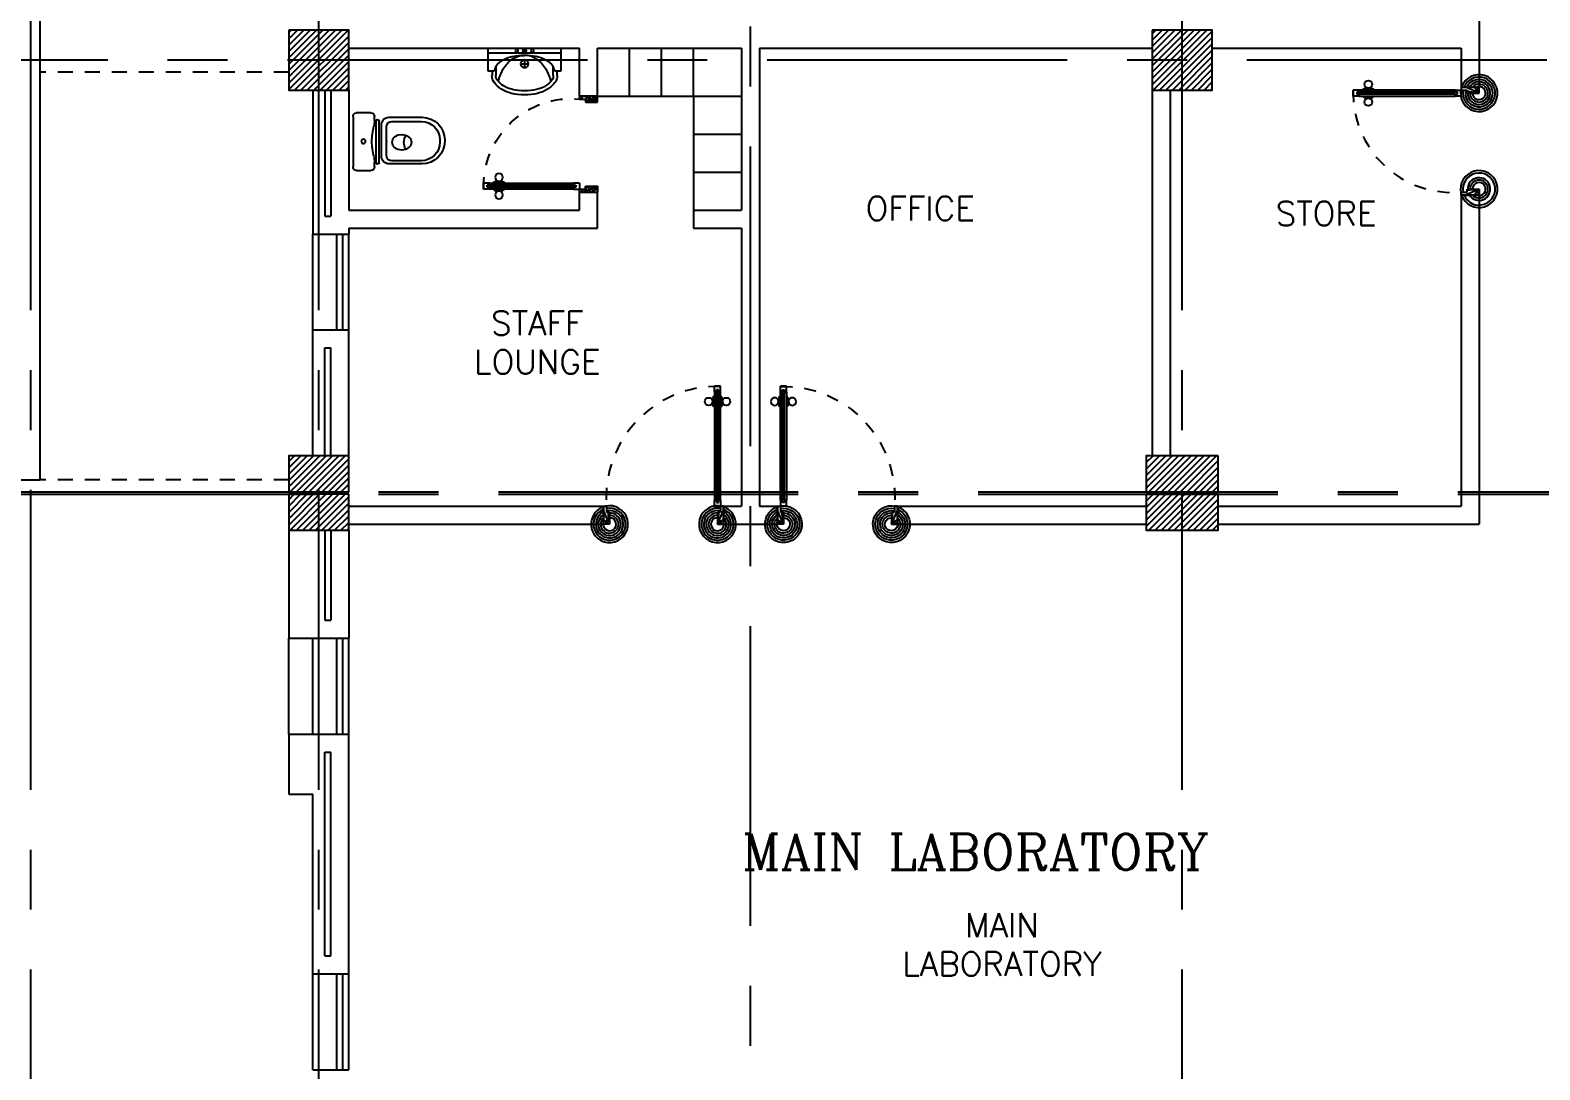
# Model space of a CAD drawing. Extents: x 417819.9 to 417911.9, y 43448 to 43539.2.
# Drawn here: x 417829.05 to 417841.64, y 43489.67 to 43498.34 of the extents above; entities that cross this region are included whole.
import ezdxf
from ezdxf.enums import TextEntityAlignment as Align

# ---------------------------------------------------------------- set-up
doc = ezdxf.new("R2010")
doc.units = 0
doc.header["$MEASUREMENT"] = 0
doc.header["$PDMODE"] = 3
doc.header["$PDSIZE"] = 0.1
for name, pattern in [('CENTERX2', [4, 2.5, -0.5, 0.5, -0.5]), ('HIDDEN', [0.375, 0.25, -0.125]), ('HIDDEN2', [0.1875, 0.125, -0.0625])]:
    doc.linetypes.add(name, pattern=pattern)
doc.layers.get('0').update_dxf_attribs({"linetype": 'CONTINUOUS'})
doc.layers.get('DEFPOINTS').update_dxf_attribs({"linetype": 'CONTINUOUS'})
for name, color, linetype in [('AX-DIM', 4, 'CONTINUOUS'), ('AXES', 11, 'CENTERX2'), ('COL', 2, 'CONTINUOUS'), ('DOOR', 4, 'CONTINUOUS'), ('HAT', 8, 'CONTINUOUS'), ('HIDDEN', 9, 'HIDDEN2'), ('INSUL', 7, 'CONTINUOUS'), ('Locker', 7, 'CONTINUOUS'), ('RM-NAME', 2, 'CONTINUOUS'), ('SUNI-FUR', 3, 'CONTINUOUS'), ('WALL', 2, 'CONTINUOUS'), ('WIN', 5, 'CONTINUOUS')]:
    doc.layers.add(name, color=color, linetype=linetype)
doc.styles.add('ROMANC', font='romanc', dxfattribs={"height": 0.1})
doc.styles.add('ROMANS', font='ROMANS.shx', dxfattribs={"width": 0.6})
doc.dimstyles.new('STANDARD in', dxfattribs={"dimtxt": 0.2, "dimasz": 0.1, "dimexe": 0.07, "dimexo": 0.05, "dimgap": 0.1, "dimtad": 1, "dimdec": 0, "dimlfac": 1000, "dimzin": 0, "dimdsep": 46, "dimtxsty": 'ROMANS', "dimblk": 'ARCHTICK', "dimcen": 0.05, "dimdle": 0.05, "dimclrd": 4, "dimclre": 4, "dimclrt": 2, "dimadec": 0, "dimazin": 0, "dimtfac": 1, "dimtdec": 0, "dimtmove": 2, "dimatfit": 3, "dimfxl": 0, "dimtolj": 1, "dimtzin": 0, "dimarcsym": 0})
pattern_1 = [(45, (417480.111385, 43455.963322), (-0.0265165043, 0.0265165043), [])]

# ---------------------------------------------------------------- blocks, each defined once
blk = doc.blocks.new('RM1')
at = {"layer": 'RM-NAME', "style": 'ROMANS'}
for tag, p in [('ROOMNAME1', (0, 324)), ('ROOMNAME2', (0, 0))]:
    blk.add_attdef(tag, text='', height=200, dxfattribs=at).set_placement(p, align=Align.MIDDLE)
blk = doc.blocks.new('_ARCHTICK')
at = {"color": 0, "linetype": 'ByBlock', "const_width": 0.15}
blk.add_lwpolyline([(-0.5, -0.5), (0.5, 0.5)], dxfattribs=at)
blk = doc.blocks.new('*D870')
at = {"layer": 'AX-DIM', "color": 4, "lineweight": -2}
for p, q in [((417821.305, 43466.574), (417821.305, 43525.994)), ((417831.157, 43525.944), (417821.235, 43525.944)), ((417831.157, 43466.624), (417821.235, 43466.624))]:
    blk.add_line(p, q, dxfattribs=at)
at = {"layer": 'DEFPOINTS', "color": 0}
for p in [(417821.305, 43525.944), (417831.207, 43525.944), (417831.207, 43466.624)]:
    blk.add_point(p, dxfattribs=at)
at = {"layer": 'AX-DIM', "color": 4, "lineweight": -2, "xscale": 0.1, "yscale": 0.1, "zscale": 0.1}
for p, rotation in [((417821.305, 43525.944), 90), ((417821.305, 43466.624), 270)]:
    blk.add_blockref('_ARCHTICK', p, dxfattribs=dict(at, rotation=rotation))
at = {"layer": 'AX-DIM', "color": 2, "insert": (417821.105, 43496.284), "char_height": 0.2, "attachment_point": 5, "rotation": 90, "style": 'ROMANS'}
blk.add_mtext('\\A1;59320', dxfattribs=at)
blk = doc.blocks.new('A$C24ED45A6')
at = {"layer": 'DOOR', "color": 0, "linetype": 'ByBlock'}
for p, q in [((925, 1100), (925, 1150)), ((925, 1150), (975, 1150)), ((975, 1150), (925, 1150)), ((975, 1100), (975, 1150)), ((909, 1055), (909, 990)), ((918, 1055), (909, 1055)), ((918, 978), (918, 1068)), ((925, 1068), (918, 1068)), ((918, 1055), (918, 990)), ((942, 1100), (925, 1100)), ((942, 1100), (942, 1120)), ((958, 1120), (942, 1120)), ((958, 1100), (958, 1120)), ((975, 1100), (958, 1100)), ((975, 1068), (982, 1068)), ((982, 978), (982, 1068)), ((982, 1055), (982, 990)), ((982, 1055), (991, 1055)), ((991, 1055), (991, 990)), ((918, 990), (909, 990)), ((925, 978), (918, 978)), ((975, 978), (982, 978)), ((982, 990), (991, 990)), ((0, 0), (0, 150)), ((0, 150), (25, 150)), ((25, 150), (25, 100)), ((925, 150), (925, 200)), ((925, 200), (942, 200)), ((925, 150), (975, 150)), ((942, 200), (942, 180)), ((942, 180), (958, 180)), ((958, 180), (958, 200)), ((958, 200), (975, 200)), ((975, 200), (975, 150)), ((1000, 150), (975, 150)), ((975, 150), (975, 100)), ((1000, 150), (1000, 0)), ((50, 0), (0, 0)), ((25, 100), (50, 100)), ((50, 100), (50, 0)), ((975, 100), (950, 100)), ((950, 100), (950, 0)), ((950, 0), (1000, 0))]:
    blk.add_line(p, q, dxfattribs=at)
at = {"layer": 'DOOR', "linetype": 'ByBlock'}
for p, q in [((925, 1100), (925, 200)), ((942, 200), (942, 1100)), ((958, 200), (958, 1100)), ((975, 200), (975, 1100))]:
    blk.add_line(p, q, dxfattribs=at)
at = {"layer": 'DOOR', "color": 9, "linetype": 'ByBlock'}
for p, q in [((50, 0), (0, 114)), ((50, 0), (0, 40)), ((50, 0), (37, 100)), ((950, 0), (1000, 114)), ((950, 0), (963, 100)), ((950, 0), (1000, 40))]:
    blk.add_line(p, q, dxfattribs=at)
at = {"layer": 'DOOR', "color": 0, "linetype": 'ByBlock'}
for centre in [(876, 1023), (1024, 1023)]:
    blk.add_circle(centre, 32.4, dxfattribs=at)
at = {"layer": 'DOOR', "linetype": 'HIDDEN', "ltscale": 0.5}
blk.add_arc((950, 222), 928, 88.456, 184.4816, dxfattribs=at)
at = {"layer": 'DOOR', "color": 9, "linetype": 'ByBlock'}
for centre, radius, start, end in [((50, 0), 154, 103.7142, 108.8947), ((50, 0), 134, 100.72, 111.8402), ((950, 0), 134, 68.1598, 79.28), ((950, 0), 154, 71.1053, 76.2858), ((50, 0), 114, 102.6226, 115.9162), ((50, 0), 94.4, 90, 121.9818), ((50, 0), 74.4, 90, 132.2236), ((50, 0), 54.4, 90, 156.7926), ((50, 0), 34.4, 90, 180), ((50, 0), 14.4, 90, 180), ((950, 0), 94.4, 58.0182, 90), ((950, 0), 74.4, 47.7764, 90), ((950, 0), 54.4, 23.2074, 90), ((950, 0), 34.4, 0, 90), ((950, 0), 14.4, 0, 90), ((950, 0), 114, 64.0838, 77.3774)]:
    blk.add_arc(centre, radius, start, end, dxfattribs=at)
at = {"layer": 'WALL'}
blk.add_line((1000, 0), (1000, 150), dxfattribs=at)
blk = doc.blocks.new('*X778')
at = {"color": 0}
for p, q in [((24139, 41905), (24635, 42401)), ((24139, 41958), (24582, 42401)), ((24139, 42011), (24529, 42401)), ((24139, 42064), (24476, 42401)), ((24139, 42117), (24423, 42401)), ((24139, 42170), (24370, 42401)), ((24139, 42223), (24317, 42401)), ((24139, 42277), (24264, 42401)), ((24139, 42330), (24211, 42401)), ((24139, 42383), (24158, 42401)), ((24188, 41901), (24639, 42352)), ((24241, 41901), (24639, 42299)), ((24294, 41901), (24639, 42246)), ((24347, 41901), (24639, 42193)), ((24400, 41901), (24639, 42140)), ((24453, 41901), (24639, 42087)), ((24506, 41901), (24639, 42034)), ((24559, 41901), (24639, 41981)), ((24612, 41901), (24639, 41928))]:
    blk.add_line(p, q, dxfattribs=at)
blk = doc.blocks.new('COL50')
at = {"layer": 'COL'}
blk.add_lwpolyline([(-250, 250), (-250, -250), (250, -250), (250, 250)], close=True, dxfattribs=at)
blk = doc.blocks.new('*X777')
at = {"color": 0}
for p, q in [((31339, 41946), (31794, 42401)), ((31339, 41999), (31741, 42401)), ((31339, 42052), (31688, 42401)), ((31339, 42105), (31635, 42401)), ((31339, 42158), (31582, 42401)), ((31339, 42211), (31529, 42401)), ((31339, 42264), (31476, 42401)), ((31339, 42317), (31423, 42401)), ((31339, 42370), (31370, 42401)), ((31347, 41901), (31839, 42393)), ((31400, 41901), (31839, 42340)), ((31453, 41901), (31839, 42287)), ((31507, 41901), (31839, 42234)), ((31560, 41901), (31839, 42181)), ((31613, 41901), (31839, 42128)), ((31666, 41901), (31839, 42075)), ((31719, 41901), (31839, 42022)), ((31772, 41901), (31839, 41969)), ((31825, 41901), (31839, 41915))]:
    blk.add_line(p, q, dxfattribs=at)
blk = doc.blocks.new('DOOR90')
at = {"layer": 'DOOR', "color": 7, "linetype": 'ByBlock'}
for p, q in [((-150, 0), (0, 0)), ((-150, 0), (-150, -25)), ((0, -50), (-114, 0)), ((0, -50), (-40, 0)), ((0, -50), (0, 0)), ((-1000, -25), (-1050, -25)), ((-1050, -75), (-1050, -25)), ((-1050, -25), (-1050, -75)), ((-1000, -75), (-1050, -75)), ((-1000, -42), (-1020, -42)), ((-1020, -42), (-1020, -58)), ((-1000, -58), (-1020, -58)), ((-1000, -25), (-1000, -42)), ((-1000, -58), (-1000, -75)), ((-878, -18), (-968, -18)), ((-968, -25), (-968, -18)), ((-968, -75), (-968, -82)), ((-878, -82), (-968, -82)), ((-955, -9), (-890, -9)), ((-955, -18), (-955, -9)), ((-955, -18), (-890, -18)), ((-955, -82), (-890, -82)), ((-955, -82), (-955, -91)), ((-955, -91), (-890, -91)), ((-890, -18), (-890, -9)), ((-890, -82), (-890, -91)), ((-878, -25), (-878, -18)), ((-878, -75), (-878, -82)), ((-200, -25), (-150, -25)), ((-200, -42), (-200, -25)), ((-180, -42), (-200, -42)), ((-200, -58), (-180, -58)), ((-200, -75), (-200, -58)), ((-150, -75), (-200, -75)), ((-180, -58), (-180, -42)), ((-150, -25), (-100, -25)), ((-150, -75), (-150, -25)), ((-100, -25), (-100, -50)), ((0, -50), (-100, -37)), ((-100, -50), (0, -50)), ((-150, -875), (-100, -875)), ((-150, -900), (-150, -875)), ((0, -850), (-114, -900)), ((-100, -875), (-100, -850)), ((0, -850), (-100, -863)), ((-100, -850), (0, -850)), ((0, -850), (-40, -900)), ((0, -850), (0, -900)), ((-150, -900), (0, -900)), ((0, -900), (-150, -900))]:
    blk.add_line(p, q, dxfattribs=at)
at = {"layer": 'DOOR', "linetype": 'ByBlock'}
for p, q in [((-200, -25), (-1000, -25)), ((-200, -42), (-1000, -42)), ((-200, -58), (-1000, -58)), ((-1000, -75), (-200, -75))]:
    blk.add_line(p, q, dxfattribs=at)
at = {"layer": 'DOOR', "color": 7, "linetype": 'ByBlock'}
for centre in [(-923, 24), (-923, -124)]:
    blk.add_circle(centre, 32.4, dxfattribs=at)
for centre, radius, start, end in [((0, -50), 154, 161.1053, 166.2858), ((0, -50), 94.4, 148.0182, 180), ((0, -50), 134, 158.1598, 169.28), ((0, -50), 114, 154.0838, 167.3774), ((0, -50), 74.4, 137.7764, 180), ((0, -50), 54.4, 113.2074, 180), ((0, -50), 34.4, 90, 180), ((0, -50), 14.4, 90, 180), ((0, -850), 134, 190.72, 201.8402), ((0, -850), 94.4, 180, 211.9818), ((0, -850), 74.4, 180, 222.2236), ((0, -850), 54.4, 180, 246.7926), ((0, -850), 34.4, 180, 270), ((0, -850), 14.4, 180, 270), ((0, -850), 154, 193.7142, 198.8947)]:
    blk.add_arc(centre, radius, start, end, dxfattribs=at)
at = {"layer": 'DOOR', "linetype": 'HIDDEN', "ltscale": 0.5}
blk.add_arc((-222, -50), 828, 178.2701, 275.003, dxfattribs=at)
blk = doc.blocks.new('A$C3CD36B94')
at = {"layer": 'DOOR', "color": 0, "linetype": 'ByBlock'}
for p, q in [((106, 950), (56, 950)), ((56, 800), (56, 950)), ((106, 850), (106, 950)), ((806, 950), (856, 950)), ((806, 850), (806, 950)), ((856, 800), (856, 950)), ((856, 950), (856, 800)), ((56, 800), (81, 800)), ((81, 850), (106, 850)), ((81, 800), (81, 850)), ((131, 800), (81, 800)), ((81, 750), (81, 800)), ((114, 770), (98, 770)), ((98, 770), (98, 750)), ((114, 750), (114, 770)), ((131, 800), (131, 750)), ((831, 850), (806, 850)), ((831, 800), (831, 850)), ((856, 800), (831, 800)), ((98, 750), (81, 750)), ((131, 750), (114, 750)), ((65, 95), (65, 160)), ((74, 160), (65, 160)), ((74, 173), (74, 83)), ((81, 173), (74, 173)), ((74, 95), (74, 160)), ((131, 173), (138, 173)), ((138, 173), (138, 83)), ((138, 95), (138, 160)), ((138, 160), (147, 160)), ((147, 95), (147, 160)), ((74, 95), (65, 95)), ((81, 83), (74, 83)), ((81, 50), (81, 0)), ((81, 50), (98, 50)), ((131, 0), (81, 0)), ((81, 0), (131, 0)), ((98, 50), (98, 30)), ((98, 30), (114, 30)), ((114, 50), (114, 30)), ((114, 50), (131, 50)), ((131, 83), (138, 83)), ((131, 50), (131, 0)), ((138, 95), (147, 95))]:
    blk.add_line(p, q, dxfattribs=at)
at = {"layer": 'DOOR', "color": 9, "linetype": 'ByBlock'}
for p, q in [((106, 950), (56, 910)), ((106, 950), (56, 837)), ((106, 950), (93, 850)), ((806, 950), (819, 850)), ((806, 950), (856, 837)), ((806, 950), (856, 910))]:
    blk.add_line(p, q, dxfattribs=at)
at = {"layer": 'DOOR', "linetype": 'ByBlock'}
for p, q in [((81, 750), (81, 50)), ((98, 750), (98, 50)), ((114, 750), (114, 50)), ((131, 50), (131, 750))]:
    blk.add_line(p, q, dxfattribs=at)
at = {"layer": 'DOOR', "color": 0, "linetype": 'ByBlock'}
for centre in [(32, 128), (179, 128)]:
    blk.add_circle(centre, 32.4, dxfattribs=at)
at = {"layer": 'DOOR', "color": 9, "linetype": 'ByBlock'}
for centre, radius, start, end in [((106, 950), 54.4, 203.2074, 270), ((106, 950), 74.4, 227.7764, 270), ((106, 950), 34.4, 180, 270), ((106, 950), 14.4, 180, 270), ((806, 950), 34.4, 270, 0), ((806, 950), 14.4, 270, 0), ((806, 950), 54.4, 270, 336.7926), ((806, 950), 74.4, 270, 312.2236), ((106, 950), 94.4, 238.0182, 270), ((106, 950), 114, 244.0838, 257.3774), ((106, 950), 134, 248.1598, 259.28), ((106, 950), 154, 251.1053, 256.2858), ((806, 950), 94.4, 270, 301.9818), ((806, 950), 134, 280.72, 291.8402), ((806, 950), 154, 283.7142, 288.8947)]:
    blk.add_arc(centre, radius, start, end, dxfattribs=at)
at = {"layer": 'DOOR', "linetype": 'HIDDEN', "ltscale": 0.5}
blk.add_arc((106, 729), 729, 268.0335, 5.6617, dxfattribs=at)
blk = doc.blocks.new('2')
at = {"layer": 'SUNI-FUR', "linetype": 'Continuous'}
for p, q in [((0.014, 0.765), (0.004, 0.765)), ((0.016, 0.724), (-0.003, 0.724)), ((-0.185, 0.576), (-0.185, 0.3)), ((-0.159, 0.57), (-0.159, 0.32)), ((0.168, 0.32), (0.168, 0.57)), ((0.203, 0.3), (0.203, 0.576)), ((-0.065, 0.438), (-0.07, 0.406)), ((-0.07, 0.406), (-0.065, 0.375)), ((-0.005, 0.487), (-0.029, 0.481)), ((0.019, 0.481), (-0.005, 0.487)), ((0.06, 0.406), (0.055, 0.438)), ((0.057, 0.377), (0.06, 0.406)), ((-0.113, 0.279), (0.008, 0.279)), ((-0.029, 0.331), (-0.005, 0.326)), ((-0.005, 0.326), (0.019, 0.331)), ((0.001, 0.279), (0.123, 0.279)), ((0.008, 0.279), (0.001, 0.279)), ((-0.241, 0.03), (-0.241, 0.15)), ((-0.211, 0.18), (-0.17, 0.18)), ((-0.186, 0.199), (-0.186, 0.208)), ((-0.176, 0.218), (0.172, 0.218)), ((0.172, 0.189), (-0.176, 0.189)), ((-0.122, 0.237), (0.009, 0.237)), ((0.009, 0.237), (0.14, 0.237)), ((0.174, 0.18), (0.211, 0.18)), ((0.174, 0.18), (0.174, 0.18)), ((0.182, 0.208), (0.182, 0.199)), ((0.241, 0.15), (0.241, 0.03)), ((0.211, 0), (-0.211, 0))]:
    blk.add_line(p, q, dxfattribs=at)
blk.add_circle((0.002, 0.087), 0.0184, dxfattribs=at)
for centre, radius, start, end in [((0.004, 0.576), 0.189, 90, 180), ((0.014, 0.576), 0.189, 0, 90), ((-0.005, 0.57), 0.154, 90, 180), ((0.014, 0.57), 0.154, 0, 90), ((0.013, 0.412), 0.082, 141.0758, 161.504), ((-0.007, 0.537), 0.112, 239.4234, 302.9162), ((0.002, 0.421), 0.0682, 117.1532, 141.0758), ((-0.012, 0.421), 0.0682, 38.9242, 62.8468), ((-0.023, 0.412), 0.082, 18.496, 38.9242), ((-0.122, 0.3), 0.063, 180, 270), ((-0.116, 0.322), 0.0432, 183.5129, 273.5129), ((0.013, 0.401), 0.082, 198.496, 218.9242), ((0.002, 0.392), 0.0682, 218.9242, 242.8468), ((-0.012, 0.392), 0.0682, 297.1532, 321.0758), ((-0.029, 0.406), 0.0901, 321.0758, 341.504), ((0.125, 0.322), 0.0432, 266.4871, 356.4871), ((0.14, 0.3), 0.063, 270, 0), ((-0.211, 0.15), 0.03, 90, 180), ((-0.176, 0.208), 0.01, 90, 180), ((-0.176, 0.199), 0.01, 180, 270), ((-0.201, -0.252), 0.433, 79.7535, 85.8109), ((0.075, 1.126), 0.973, 258.1938, 265.7347), ((-0.07, 1.126), 0.973, 274.2653, 281.8062), ((0.206, -0.252), 0.433, 94.1891, 100.2465), ((0.172, 0.208), 0.01, 0, 90), ((0.172, 0.199), 0.01, 270, 0), ((0.211, 0.15), 0.03, 0, 90), ((-0.211, 0.03), 0.03, 180, 270), ((0.211, 0.03), 0.03, 270, 0)]:
    blk.add_arc(centre, radius, start, end, dxfattribs=at)
blk = doc.blocks.new('3')
at = {"layer": 'SUNI-FUR', "linetype": 'Continuous'}
for p, q in [((-0.304, 0), (-0.304, -0.192)), ((0.304, 0), (-0.304, 0)), ((0.304, -0.192), (0.304, 0)), ((0.304, -0.039), (-0.304, -0.039)), ((0.016, -0.021), (-0.015, -0.021)), ((0, -0.005), (0, -0.037)), ((0, -0.098), (0, -0.162)), ((-0.304, -0.192), (-0.254, -0.192)), ((-0.271, -0.228), (-0.271, -0.192)), ((-0.254, -0.192), (-0.239, -0.15)), ((-0.239, -0.228), (-0.239, -0.15)), ((0.032, -0.13), (-0.032, -0.13)), ((0.239, -0.15), (0.254, -0.192)), ((0.239, -0.15), (0.239, -0.228)), ((0.254, -0.192), (0.304, -0.192)), ((0.271, -0.192), (0.271, -0.228))]:
    blk.add_line(p, q, dxfattribs=at)
for centre, radius in [((-0.065, -0.021), 0.0124), ((0, -0.13), 0.0325), ((0, -0.021), 0.0155), ((0.065, -0.021), 0.0124)]:
    blk.add_circle(centre, radius, dxfattribs=at)
for centre, radius, start, end in [((-0.085, -0.267), 0.193, 117.0377, 142.6695), ((-0.028, -0.365), 0.307, 103.0865, 118.1878), ((0.054, -0.312), 0.27, 118.7422, 143.0578), ((-0.008, -0.528), 0.47, 89.0532, 100.9895), ((-0.012, -0.189), 0.13, 84.8536, 119.4454), ((0, -0.527), 0.469, 78.0637, 90), ((0.003, -0.228), 0.168, 61.4441, 91.1678), ((-0.04, -0.297), 0.25, 35.9608, 60.2764), ((0.034, -0.367), 0.306, 62.9623, 78.0637), ((0.085, -0.267), 0.193, 37.3305, 62.9623), ((-0.191, -0.235), 0.0807, 174.5539, 214.673), ((-0.187, -0.234), 0.0525, 173.0893, 213.2084), ((0.204, -0.373), 0.433, 163.2739, 167.375), ((0.104, -0.343), 0.328, 144.0392, 163.2739), ((-0.104, -0.343), 0.328, 16.7261, 35.9608), ((-0.204, -0.373), 0.433, 12.7359, 16.7261), ((0.171, -0.228), 0.068, 325.327, 0), ((0.171, -0.228), 0.101, 325.327, 0), ((-0.083, -0.16), 0.212, 214.673, 239.0867), ((-0.083, -0.16), 0.18, 214.673, 239.0867), ((-0.035, -0.081), 0.305, 239.0867, 256.0699), ((-0.035, -0.081), 0.272, 239.0867, 256.0699), ((0, 0.062), 0.452, 256.0699, 270), ((0, 0.062), 0.419, 256.0699, 270), ((0, 0.062), 0.419, 270, 283.9301), ((0, 0.062), 0.452, 270, 283.9301), ((0.035, -0.081), 0.272, 283.9301, 300.9133), ((0.035, -0.081), 0.305, 283.9301, 300.9133), ((0.089, -0.171), 0.167, 300.9133, 325.327), ((0.089, -0.171), 0.2, 300.9133, 325.327)]:
    blk.add_arc(centre, radius, start, end, dxfattribs=at)

msp = doc.modelspace()

# ---------------------------------------------------------------- hatches: boundary and pattern name
at = {"layer": 'HAT'}
h = msp.add_hatch(dxfattribs=at)
h.set_pattern_fill('ANSI31', color=256, scale=0.3, style=0)
h.set_pattern_definition(pattern_1)
h.paths.add_polyline_path([(417831.4566, 43494.7943), (417831.2066, 43494.7943), (417831.2066, 43494.4943), (417831.4566, 43494.4943)])
h.paths.add_polyline_path([(417831.7066, 43494.7943), (417831.4566, 43494.7943), (417831.4566, 43494.4943), (417831.7066, 43494.4943)])
h.paths.add_polyline_path([(417831.4566, 43494.4743), (417831.2066, 43494.4743), (417831.2066, 43494.1743), (417831.4566, 43494.1743)])
h.paths.add_polyline_path([(417831.7066, 43494.4743), (417831.4566, 43494.4743), (417831.4566, 43494.1743), (417831.7066, 43494.1743)])
h = msp.add_hatch(dxfattribs=at)
h.set_pattern_fill('ANSI31', color=256, scale=0.3, style=0)
h.set_pattern_definition(pattern_1)
h.paths.add_polyline_path([(417838.6566, 43494.4943), (417838.6566, 43494.7943), (417838.3566, 43494.7943), (417838.3566, 43494.4943)])
h.paths.add_polyline_path([(417838.9566, 43494.4943), (417838.9566, 43494.7943), (417838.6566, 43494.7943), (417838.6566, 43494.4943)])
h = msp.add_hatch(dxfattribs=at)
h.set_pattern_fill('ANSI31', color=256, scale=0.3, style=0)
h.set_pattern_definition([(45, (417480.111385, 43455.643322), (-0.0265165043, 0.0265165043), [])])
h.paths.add_polyline_path([(417838.6566, 43494.1743), (417838.6566, 43494.4743), (417838.3566, 43494.4743), (417838.3566, 43494.1743)])
h.paths.add_polyline_path([(417838.9566, 43494.1743), (417838.9566, 43494.4743), (417838.6566, 43494.4743), (417838.6566, 43494.1743)])

# ---------------------------------------------------------------- linework, layer by layer
at = {"layer": 'AXES'}
for p, q in [((417829.0566, 43460.01), (417829.0566, 43538.4875)), ((417831.4566, 43460.01), (417831.4566, 43538.4875)), ((417838.6566, 43460.01), (417838.6566, 43538.4875)), ((417835.0566, 43466.8743), (417835.0566, 43525.6943)), ((417889.6966, 43498.0943), (417820.6052, 43498.0943)), ((417820.9552, 43494.4943), (417889.6966, 43494.4943)), ((417820.9552, 43494.4743), (417889.6966, 43494.4743))]:
    msp.add_line(p, q, dxfattribs=at)
at = {"layer": 'COL'}
for points in [[(417831.7066, 43494.7943), (417831.2066, 43494.7943), (417831.2066, 43494.4943), (417831.7066, 43494.4943)], [(417838.9566, 43494.7943), (417838.3566, 43494.7943), (417838.3566, 43494.4943), (417838.9566, 43494.4943)], [(417831.7066, 43494.4743), (417831.2066, 43494.4743), (417831.2066, 43494.1743), (417831.7066, 43494.1743)], [(417838.9566, 43494.4743), (417838.3566, 43494.4743), (417838.3566, 43494.1743), (417838.9566, 43494.1743)]]:
    msp.add_lwpolyline(points, close=True, dxfattribs=at)
at = {"layer": 'HIDDEN'}
for p, q in [((417831.2066, 43497.9943), (417829.1316, 43497.9943)), ((417831.2066, 43494.5943), (417829.1316, 43494.5943))]:
    msp.add_line(p, q, dxfattribs=at)
at = {"layer": 'INSUL'}
for p, q in [((417831.5066, 43497.8443), (417831.5066, 43496.7943)), ((417831.5566, 43497.8443), (417831.5566, 43496.7943)), ((417831.5066, 43496.7943), (417831.5566, 43496.7943)), ((417831.5066, 43494.7943), (417831.5066, 43495.6943)), ((417831.5066, 43495.6943), (417831.5566, 43495.6943)), ((417831.5566, 43494.7943), (417831.5566, 43495.6943)), ((417831.5066, 43494.1743), (417831.5066, 43493.4243)), ((417831.5566, 43494.1743), (417831.5566, 43493.4243)), ((417831.5066, 43493.4243), (417831.5566, 43493.4243)), ((417831.5066, 43490.6243), (417831.5066, 43492.3243)), ((417831.5066, 43492.3243), (417831.5566, 43492.3243)), ((417831.5566, 43490.6243), (417831.5566, 43492.3243)), ((417831.5066, 43490.6243), (417831.5566, 43490.6243))]:
    msp.add_line(p, q, dxfattribs=at)
at = {"layer": 'Locker'}
for p, q in [((417834.0483, 43497.7943), (417834.0483, 43498.1943)), ((417834.315, 43497.7943), (417834.315, 43498.1943)), ((417834.5816, 43497.7943), (417834.5816, 43498.1943)), ((417833.7816, 43497.7943), (417834.5816, 43497.7943)), ((417834.5816, 43497.7943), (417834.5816, 43496.8443)), ((417834.5816, 43497.7943), (417834.9816, 43497.7943)), ((417834.5816, 43497.4777), (417834.9816, 43497.4777)), ((417834.5816, 43497.161), (417834.9816, 43497.161))]:
    msp.add_line(p, q, dxfattribs=at)
at = {"layer": 'WALL'}
for p, q in [((417829.1316, 43500.3699), (417829.1316, 43494.5943)), ((417841.1316, 43499.2193), (417841.1316, 43497.8693)), ((417831.7066, 43498.1943), (417833.6316, 43498.1943)), ((417833.6316, 43497.7943), (417833.6316, 43498.1943)), ((417833.7816, 43498.1943), (417834.9816, 43498.1943)), ((417833.7816, 43497.7943), (417833.7816, 43498.1943)), ((417834.9816, 43498.1943), (417834.9816, 43496.8443)), ((417835.1316, 43498.1943), (417835.1316, 43494.3743)), ((417835.1316, 43498.1943), (417838.4066, 43498.1943)), ((417838.9066, 43498.1943), (417840.9816, 43498.1943)), ((417840.9816, 43498.1943), (417840.9816, 43497.8693)), ((417831.4066, 43497.8443), (417831.4066, 43496.6443)), ((417831.7066, 43497.8443), (417831.7066, 43496.8443)), ((417833.6316, 43497.7943), (417833.7816, 43497.7943)), ((417838.4066, 43497.8443), (417838.4066, 43494.7943)), ((417838.5566, 43497.8443), (417838.5566, 43494.7943)), ((417840.9816, 43497.8693), (417841.1316, 43497.8693)), ((417833.6316, 43496.8443), (417833.6316, 43496.9943)), ((417833.6316, 43496.9943), (417833.7816, 43496.9943)), ((417833.7816, 43496.6943), (417833.7816, 43496.9943)), ((417840.9816, 43496.9693), (417841.1316, 43496.9693)), ((417840.9816, 43496.9693), (417840.9816, 43494.3743)), ((417841.1316, 43496.9693), (417841.1316, 43494.2243)), ((417831.7066, 43496.8443), (417833.6316, 43496.8443)), ((417834.5816, 43496.8443), (417834.5816, 43496.6943)), ((417834.5816, 43496.8443), (417834.9816, 43496.8443)), ((417831.4066, 43496.6443), (417831.7066, 43496.6443)), ((417831.7066, 43496.6943), (417833.7816, 43496.6943)), ((417831.7066, 43496.6943), (417831.7066, 43496.6443)), ((417834.5816, 43496.6943), (417834.9816, 43496.6943)), ((417834.9816, 43496.6943), (417834.9816, 43494.3743)), ((417831.4066, 43494.7943), (417831.4066, 43495.8443)), ((417831.4066, 43495.8443), (417831.7066, 43495.8443)), ((417831.7066, 43494.7943), (417831.7066, 43495.8443)), ((417825.9816, 43494.5943), (417829.1316, 43494.5943)), ((417831.7066, 43494.3743), (417833.8316, 43494.3743)), ((417833.8316, 43494.3743), (417833.8316, 43494.2243)), ((417834.8316, 43494.3743), (417834.8316, 43494.2243)), ((417834.8316, 43494.3743), (417834.9816, 43494.3743)), ((417835.1316, 43494.3743), (417835.2816, 43494.3743)), ((417835.2816, 43494.3743), (417835.2816, 43494.2243)), ((417836.2816, 43494.3743), (417838.3566, 43494.3743)), ((417836.2816, 43494.3743), (417836.2816, 43494.2243)), ((417838.9566, 43494.3743), (417840.9816, 43494.3743)), ((417831.2066, 43494.1743), (417831.2066, 43493.2743)), ((417831.7066, 43494.2243), (417833.8316, 43494.2243)), ((417831.7066, 43494.1743), (417831.7066, 43493.2743)), ((417834.8316, 43494.2243), (417835.2816, 43494.2243)), ((417836.2816, 43494.2243), (417838.3566, 43494.2243)), ((417838.9566, 43494.2243), (417841.1316, 43494.2243)), ((417831.2066, 43493.2743), (417831.7066, 43493.2743)), ((417831.7066, 43490.0743), (417831.7066, 43492.8243)), ((417831.2066, 43492.4743), (417831.7066, 43492.4743)), ((417831.2066, 43492.4743), (417831.2066, 43491.9743)), ((417831.2066, 43491.9743), (417831.4066, 43491.9743)), ((417831.4066, 43490.0743), (417831.4066, 43491.9743)), ((417831.4066, 43490.4743), (417831.7066, 43490.4743)), ((417831.4066, 43489.6743), (417831.7066, 43489.6743))]:
    msp.add_line(p, q, dxfattribs=at)
at = {"layer": 'WIN'}
for p, q in [((417831.4066, 43495.8443), (417831.4066, 43496.6443)), ((417831.6066, 43495.8443), (417831.6066, 43496.6443)), ((417831.6566, 43495.8443), (417831.6566, 43496.6443)), ((417831.7066, 43495.8443), (417831.7066, 43496.6443)), ((417831.2066, 43492.4743), (417831.2066, 43493.2743)), ((417831.4066, 43492.4743), (417831.4066, 43493.2743)), ((417831.6066, 43492.4743), (417831.6066, 43493.2743)), ((417831.6566, 43492.4743), (417831.6566, 43493.2743)), ((417831.7066, 43492.4743), (417831.7066, 43493.2743)), ((417831.4066, 43489.6743), (417831.4066, 43490.4743)), ((417831.6066, 43489.6743), (417831.6066, 43490.4743)), ((417831.6566, 43489.6743), (417831.6566, 43490.4743)), ((417831.7066, 43489.6743), (417831.7066, 43490.4743))]:
    msp.add_line(p, q, dxfattribs=at)

# ---------------------------------------------------------------- block references
at = {"layer": 'COL', "xscale": 0.001000000047497451, "yscale": 0.0009999999892897904, "zscale": 0.001}
for p in [(417831.4566, 43498.0943), (417838.6566, 43498.0943)]:
    msp.add_blockref('COL50', p, dxfattribs=at)
at = {"layer": 'DOOR', "xscale": 0.001000000047497451, "yscale": 0.0009999999892897904, "zscale": 0.001}
msp.add_blockref('DOOR90', (417841.1316, 43497.8693), dxfattribs=at)
at = {"layer": 'DOOR', "color": 0, "xscale": -0.0009999999892897904, "yscale": 0.0009999999892897904, "zscale": 0.001, "rotation": 270}
msp.add_blockref('A$C3CD36B94', (417832.8312, 43496.9384), dxfattribs=at)
at = {"layer": 'DOOR', "color": 0, "yscale": 0.0009999999892897904, "zscale": 0.001}
for p, xscale in [((417833.8316, 43494.2243), 0.001000000047497451), ((417836.2816, 43494.2243), -0.001000000047497451)]:
    msp.add_blockref('A$C24ED45A6', p, dxfattribs=dict(at, xscale=xscale))
at = {"layer": 'HAT', "xscale": 0.001000000047497451, "yscale": 0.0009999999892897904, "zscale": 0.001}
for name in ['*X778', '*X777']:
    msp.add_blockref(name, (417807.0674, 43455.9433), dxfattribs=at)
at = {"layer": 'HAT'}
ref = msp.add_blockref('RM1', (417836.4725, 43496.8583), dxfattribs=dict(at, xscale=0.001000000047497451, yscale=0.0009999999892897904, zscale=0.001))
ref.add_attrib('ROOMNAME2', 'OFFICE', dxfattribs={"layer": 'RM-NAME', "height": 0.2, "style": 'ROMANS'}).set_placement((417836.4725, 43496.8583), align=Align.MIDDLE)
ref = msp.add_blockref('RM1', (417839.8566, 43496.8157), dxfattribs=dict(at, xscale=0.001000000047497451, yscale=0.0009999999892897904, zscale=0.001))
ref.add_attrib('ROOMNAME2', 'STORE', dxfattribs={"layer": 'RM-NAME', "height": 0.2, "style": 'ROMANS'}).set_placement((417839.8566, 43496.8157), align=Align.MIDDLE)
ref = msp.add_blockref('RM1', (417833.2794, 43495.578), dxfattribs=dict(at, xscale=0.001000000047497451, yscale=0.0009999999892897904, zscale=0.001))
ref.add_attrib('ROOMNAME2', 'LOUNGE', dxfattribs={"layer": 'RM-NAME', "height": 0.2, "style": 'ROMANS'}).set_placement((417833.2794, 43495.578), align=Align.MIDDLE)
ref.add_attrib('ROOMNAME1', 'STAFF', dxfattribs={"layer": 'RM-NAME', "height": 0.2, "style": 'ROMANS'}).set_placement((417833.2794, 43495.9018), align=Align.MIDDLE)
ref = msp.add_blockref('RM1', (417837.1539, 43490.5573), dxfattribs=dict(at, xscale=0.001000000047497451, yscale=0.0009999999892897904, zscale=0.001))
ref.add_attrib('ROOMNAME2', 'LABORATORY', dxfattribs={"layer": 'RM-NAME', "height": 0.2, "style": 'ROMANS'}).set_placement((417837.1539, 43490.5573), align=Align.MIDDLE)
ref.add_attrib('ROOMNAME1', 'MAIN', dxfattribs={"layer": 'RM-NAME', "height": 0.2, "style": 'ROMANS'}).set_placement((417837.1539, 43490.8811), align=Align.MIDDLE)
at = {"layer": 'SUNI-FUR', "xscale": -1}
msp.add_blockref('3', (417833.1725, 43498.1943), dxfattribs=at)
at = {"layer": 'SUNI-FUR', "xscale": -1, "rotation": 270}
msp.add_blockref('2', (417831.7423, 43497.4146), dxfattribs=at)

# ---------------------------------------------------------------- texts
at = {"layer": 'RM-NAME', "color": 2, "style": 'ROMANC'}
msp.add_text('MAIN LABORATORY', height=0.3, dxfattribs=at).set_placement((417836.9332, 43491.4911), align=Align.MIDDLE)

# ---------------------------------------------------------------- dimensions: what is measured, and where the dimension line sits
at = {"layer": 'AX-DIM'}
dim = msp.add_linear_dim(base=(417821.3052, 43525.9443), p1=(417831.2066, 43466.6243), p2=(417831.2066, 43525.9443), angle=90, dimstyle='STANDARD in', dxfattribs=at)
dim.commit()
dim.dimension.update_dxf_attribs({"geometry": '*D870', "text_midpoint": (417821.1052, 43496.2843)})

doc.saveas('drawing.dxf')
